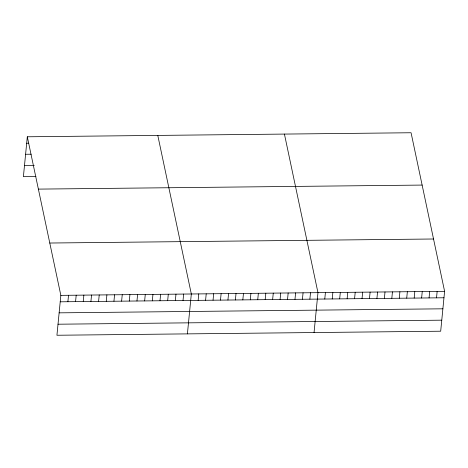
<?xml version="1.0" encoding="UTF-8"?>
<svg xmlns="http://www.w3.org/2000/svg" width="468" height="468" viewBox="0 0 468 468"><rect width="100%" height="100%" fill="white"/><g stroke="black" fill="none" stroke-linecap="round" stroke-linejoin="round"><path stroke-width="0.7" d="M27.314 136.785L60.846 295.361L56.932 335.252L440.686 331.215L444.6 291.324L411.068 132.748L27.314 136.785L23.4 176.676L35.96 176.547M67.889 301.725L68.521 295.279M75.564 301.649L76.196 295.197M83.24 301.567L83.871 295.115M90.915 301.486L91.547 295.033M98.59 301.404L99.222 294.957M106.265 301.322L106.897 294.875M113.94 301.246L114.572 294.793M121.616 301.164L122.247 294.711M129.291 301.082L129.923 294.635M136.966 301L137.598 294.553M144.641 300.918L145.273 294.471M152.316 300.842L152.948 294.39M159.992 300.76L160.623 294.308M167.667 300.678L168.299 294.232M175.342 300.596L175.974 294.15M183.017 300.514L183.649 294.068M187.411 333.877L191.324 293.986L157.786 135.416M198.139 300.357L198.771 293.91M205.587 300.28L206.218 293.828M213.039 300.204L213.671 293.752M220.486 300.123L221.118 293.676M227.934 300.046L228.571 293.594M235.386 299.965L236.018 293.518M242.833 299.889L243.465 293.436M250.286 299.812L250.918 293.36M257.733 299.731L258.365 293.284M265.18 299.655L265.818 293.202M272.633 299.573L273.265 293.126M280.08 299.497L280.712 293.044M287.533 299.421L288.165 292.968M294.98 299.339L295.612 292.892M302.427 299.263L303.065 292.81M309.88 299.181L310.512 292.734M314.051 332.549L317.959 292.658L284.427 134.082M324.78 299.029L325.412 292.576M332.227 298.947L332.859 292.5M339.674 298.871L340.306 292.418M347.127 298.789L347.759 292.342M354.574 298.713L355.206 292.266M362.027 298.637L362.659 292.184M369.474 298.555L370.106 292.108M376.921 298.479L377.553 292.026M384.374 298.403L385.006 291.95M391.821 298.321L392.453 291.874M399.274 298.245L399.906 291.792M406.721 298.163L407.353 291.716M414.168 298.087L414.8 291.634M421.621 298.011L422.253 291.558M429.068 297.929L429.7 291.482M436.521 297.853L437.153 291.4M26.682 143.237L28.77 143.214M25.6 154.27L31.18 154.212M24.482 165.643L34.252 165.537M38.376 189.113L422.13 185.076M49.778 243.027L433.532 238.996M60.846 295.361L444.6 291.324M60.214 301.807L443.968 297.771M59.132 312.846L442.886 308.81M58.014 324.213L441.769 320.176"/></g></svg>
